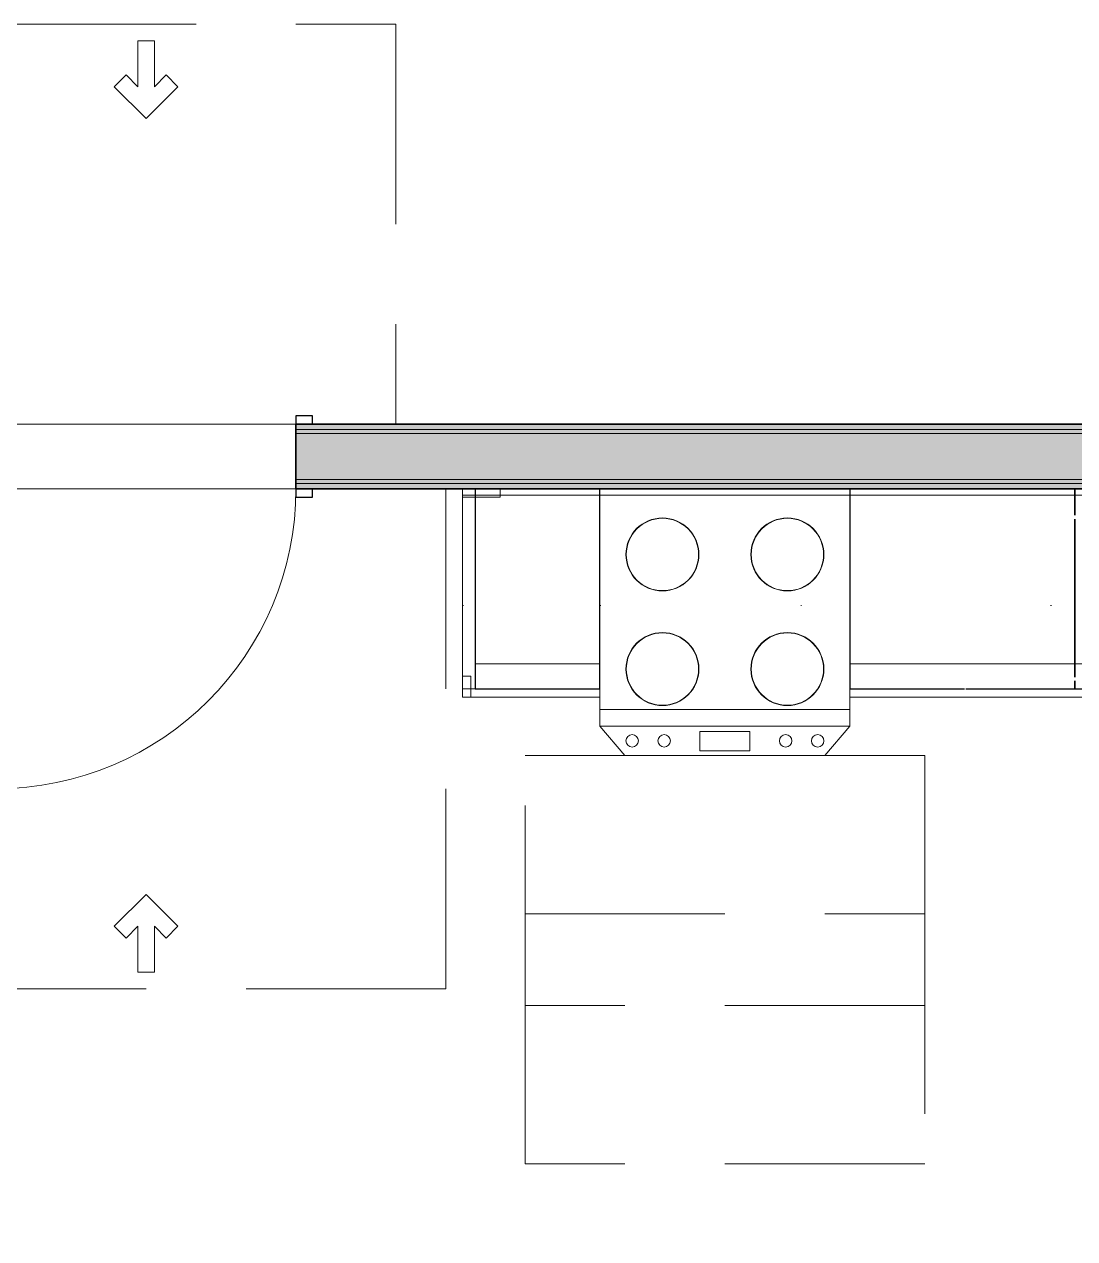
# Model space of a CAD drawing. Header units: inches. Extents: x 6 to 8416, y -388 to 6104.
# Drawn here: x 6586.5 to 6712.7, y 171.4 to 317.2 of the extents above; entities that cross this region are included whole.
import ezdxf

# ---------------------------------------------------------------- set-up
doc = ezdxf.new("R2010")
doc.units = ezdxf.units.IN
doc.header["$MEASUREMENT"] = 0
for name, pattern in [('Dash 1_16_', [48, 24, -24]), ('Dot 1_16_', [24, 0, -24]), ('Hidden 1_16_', [36, 24, -12])]:
    doc.linetypes.add(name, pattern=pattern)
for name, color, linetype, lineweight in [('A-DOOR', 31, 'Continuous', 18), ('A-DOOR-FRAM', 31, 'Continuous', 25), ('A-GENM', 13, 'Continuous', 18), ('A-ROOM', 32, 'Continuous', 13), ('A-WALL', 113, 'Continuous', 25), ('A-WALL-PATT', 111, 'Continuous', 35), ('I-WALL', 2, 'Continuous', 25), ('Q-CASE', 31, 'Continuous', 18), ('Q-SPCQ', 91, 'Continuous', 18)]:
    doc.layers.add(name, color=color, linetype=linetype, lineweight=lineweight)

# ---------------------------------------------------------------- blocks, each defined once
blk = doc.blocks.new('Single-Flush-ICC ADA-AM - 36_ x 84_-20  - _U-E _ UNIT ENTRY_-6489213-LEVEL 3 - PLAN Copy 1 Copy 1')
at = {"layer": 'A-DOOR'}
for p, q in [((16.25, 39.88), (18, 39.88)), ((16.25, 3.87), (16.25, 39.88)), ((18, 3.87), (18, 39.88)), ((16.25, 3.87), (18, 3.87))]:
    blk.add_line(p, q, dxfattribs=at)
at = {"layer": 'A-DOOR', "lineweight": 9}
blk.add_arc((18, 3.87), 36, 90, 180, dxfattribs=at)
at = {"layer": 'A-DOOR-FRAM'}
for p, q in [((-18, 4.87), (-20, 4.87)), ((-20, 4.87), (-20, 3.87)), ((-18, 3.87), (-18, 4.87)), ((20, 4.87), (18, 4.87)), ((18, 4.87), (18, 3.87)), ((20, 3.87), (20, 4.87)), ((-20, 3.87), (-18, 3.87)), ((18, 3.87), (20, 3.87)), ((-18, -3.88), (-20, -3.88)), ((-20, -3.88), (-20, -4.88)), ((-18, -4.88), (-18, -3.88)), ((20, -3.88), (18, -3.88)), ((18, -3.88), (18, -4.88)), ((20, -4.88), (20, -3.88)), ((-20, -4.88), (-18, -4.88)), ((18, -4.88), (20, -4.88))]:
    blk.add_line(p, q, dxfattribs=at)
blk = doc.blocks.new('GM Door Pull Clearance-ICC ADA-AM - GM Door Pull Clearance-ICC ADA-AM-3199160-LEVEL 3 - PLAN Copy 1 Copy 1')
at = {"layer": 'A-GENM', "linetype": 'Hidden 1_16_', "lineweight": 9}
for p, q in [((-36, 3.87), (-36, 63.88)), ((-36, 63.88), (18, 63.88)), ((18, 63.88), (18, 4.87)), ((-1, 61.87), (-1, 56.37)), ((-1, 61.87), (1, 61.87)), ((1, 61.87), (1, 56.37)), ((-2.41, 57.79), (-3.83, 56.37)), ((-1, 56.37), (-2.41, 57.79)), ((1, 56.37), (2.41, 57.79)), ((2.41, 57.79), (3.83, 56.37)), ((-3.83, 56.37), (0, 52.55)), ((3.83, 56.37), (0, 52.55)), ((18, 3.87), (-18, 3.87))]:
    blk.add_line(p, q, dxfattribs=at)
blk = doc.blocks.new('GM Door Push Clearance-ICC ADA-AM - GM Door Push Clearance-ICC ADA-AM-5890567-LEVEL 3 - PLAN Copy 1 Copy 1')
at = {"layer": 'A-GENM', "linetype": 'Hidden 1_16_', "lineweight": 9}
for p, q in [((-30, -51.88), (-30, -3.88)), ((-18, -3.88), (18, -3.88)), ((18, -4.88), (18, -51.88)), ((-3.83, -44.38), (0, -40.55)), ((3.83, -44.38), (0, -40.55)), ((-2.41, -45.79), (-3.83, -44.38)), ((-1, -44.38), (-2.41, -45.79)), ((-1, -49.88), (-1, -44.38)), ((1, -44.38), (2.41, -45.79)), ((1, -49.88), (1, -44.38)), ((2.41, -45.79), (3.83, -44.38)), ((1, -49.88), (-1, -49.88)), ((18, -51.88), (-30, -51.88))]:
    blk.add_line(p, q, dxfattribs=at)
blk = doc.blocks.new('GM KT - Type B_S3_revised- AM - Non-Recessed at Pantry - 30_-V1213-LEVEL 3 - PLAN Copy 1 Copy 1')
at = {"layer": 'A-GENM', "lineweight": 9}
for p, q in [((-19.5, 25), (-120, 25)), ((-120, 25), (-19.5, 25)), ((-19.5, 0.75), (-19.5, 25)), ((-19.5, 25), (-19.5, 0.75)), ((26, 25), (10.5, 25)), ((10.5, 25), (10.5, 0.75)), ((10.5, 0.75), (10.5, 25)), ((10.5, 25), (26, 25)), ((27, 25), (26, 25)), ((26, 25), (27, 25)), ((27, 22.5), (27, 25)), ((27, 25), (27, 22.5)), ((27, 1), (27, 22.5)), ((27, 22.5), (27, 1)), ((22.5, 0.75), (-58.5, 0.75)), ((-58.5, 0.75), (22.5, 0.75)), ((-19.5, 0), (-58.5, 0)), ((-19.5, 0), (-19.5, 0.75)), ((-19.5, 0.75), (-19.5, 0)), ((10.5, 0.75), (10.5, 0)), ((10.5, 0), (10.5, 0.75)), ((22.5, 0), (10.5, 0)), ((27, 0.75), (22.5, 0.75)), ((22.5, 0.75), (27, 0.75)), ((27, 0), (22.5, 0)), ((27, 0.75), (27, 1)), ((27, 1), (27, 0.75)), ((27, 0), (27, 0.75)), ((27, 0.75), (27, 0)), ((27, 0), (27, 0.75)), ((27, 0.75), (27, 0))]:
    blk.add_line(p, q, dxfattribs=at)
blk = doc.blocks.new('CW - LW - Filler - Toe Kick - AM - 1 1_2_ W x 24_ D x H-2244094-LEVEL 3 - PLAN Copy 1 Copy 1')
at = {"layer": 'Q-CASE', "lineweight": 9}
for p, q in [((18.24, 1), (18.24, 24)), ((18.24, 24), (18.24, 1)), ((18.74, 24), (18.24, 24)), ((18.24, 24), (18.74, 24)), ((18.24, 24), (18.74, 24)), ((18.24, 24), (18.74, 24)), ((19.74, 24), (18.74, 24)), ((18.74, 24), (19.74, 24)), ((18.74, 24), (19.74, 24)), ((18.74, 24), (19.74, 24)), ((19.74, 22.5), (19.74, 24)), ((19.74, 24), (19.74, 22.5)), ((19.74, 22.5), (19.74, 24)), ((19.74, 1), (19.74, 22.5)), ((19.74, 22.5), (19.74, 1)), ((19.74, 1), (19.74, 22.5)), ((18.24, 0.75), (18.24, 1)), ((18.24, 1), (18.24, 0.75)), ((18.24, 0), (18.24, 0.75)), ((18.24, 0.75), (18.24, 0)), ((19.74, 0), (18.24, 0)), ((18.24, 0), (19.74, 0)), ((18.24, 0), (19.74, 0)), ((19.74, 0.75), (19.74, 1)), ((19.74, 1), (19.74, 0.75)), ((19.74, 0.75), (19.74, 1)), ((19.74, 0), (19.74, 0.75)), ((19.74, 0.75), (19.74, 0)), ((19.74, 0), (19.74, 0.75))]:
    blk.add_line(p, q, dxfattribs=at)
blk = doc.blocks.new('CW - UP - Double Doors - AM - 30_ W x 14_ D x H-2223544-LEVEL 3 - PLAN Copy 1 Copy 1')
at = {"layer": 'Q-CASE', "linetype": 'Dot 1_16_', "lineweight": 9}
for p, q in [((18.74, 14), (-11.26, 14)), ((-11.26, 0), (18.74, 0))]:
    blk.add_line(p, q, dxfattribs=at)
blk = doc.blocks.new('CW - UP - Filler - AM - 1 1_2_ W x 14_ D x H-2223560-LEVEL 3 - PLAN Copy 1 Copy 1')
at = {"layer": 'Q-CASE', "linetype": 'Dot 1_16_', "lineweight": 9}
for p, q in [((18.99, 14), (17.49, 14)), ((18.99, 0), (18.99, 14)), ((17.49, 0), (18.99, 0))]:
    blk.add_line(p, q, dxfattribs=at)
blk = doc.blocks.new('z Nested-Range - z Nested-Range-V259-LEVEL 3 - PLAN Copy 1 Copy 1')
at = {"layer": 'Q-SPCQ'}
for p, q in [((-15, 0), (-15, -0.75)), ((-15, -0.75), (-15, 0)), ((-15, 0), (15, 0)), ((15, 0), (-15, 0)), ((-15, 0), (-15, -0.75)), ((-15, -0.75), (-15, 0)), ((-15, 0), (15, 0)), ((-15, -0.75), (-15, -28.5)), ((-15, -24), (-15, -0.75)), ((-15, -0.75), (-15, -24)), ((-15, -21), (-15, -0.75)), ((15, -0.75), (15, 0)), ((15, 0), (15, -0.75)), ((15, -0.75), (15, 0)), ((15, 0), (15, -0.75)), ((15, -28.5), (15, -0.75)), ((15, -0.75), (15, -24)), ((15, -24), (15, -0.75)), ((15, -0.75), (15, -21)), ((-15, -24), (-15, -21)), ((15, -21), (15, -24)), ((-15, -25), (-15, -24)), ((-15, -24), (-15, -25)), ((-15, -25), (-15, -24)), ((15, -24), (15, -25)), ((15, -25), (15, -24)), ((15, -24), (15, -25)), ((-15, -28.5), (-15, -25)), ((-15, -25), (-15, -26.5)), ((-15, -26.5), (-15, -25)), ((15, -25), (15, -28.5)), ((15, -26.5), (15, -25)), ((15, -25), (15, -26.5)), ((-15, -26.5), (15, -26.5)), ((15, -26.5), (-15, -26.5)), ((15, -28.5), (-15, -28.5)), ((-15, -28.5), (15, -28.5)), ((-15, -28.5), (-12, -32)), ((-12, -32), (-15, -28.5)), ((-15, -28.5), (15, -28.5)), ((15, -28.5), (-15, -28.5)), ((12, -32), (15, -28.5)), ((15, -28.5), (12, -32)), ((-12, -32), (12, -32))]:
    blk.add_line(p, q, dxfattribs=at)
at = {"layer": 'Q-SPCQ', "lineweight": 9}
for p, q in [((-3, -29.14), (-3, -31.43)), ((3, -29.14), (-3, -29.14)), ((3, -31.43), (3, -29.14)), ((-3, -31.43), (3, -31.43))]:
    blk.add_line(p, q, dxfattribs=at)
for centre in [(-11.14, -30.25), (-7.29, -30.25), (7.29, -30.25), (11.14, -30.25)]:
    blk.add_circle(centre, 0.75, dxfattribs=at)
for centre, radius, start, end in [((-7.5, -7.88), 4.38, 360, 180), ((-7.5, -7.88), 4.37, 0, 180), ((-7.5, -7.88), 4.34, 0, 180), ((-7.5, -7.88), 4.34, 0, 180), ((7.5, -7.88), 4.38, 360, 180), ((7.5, -7.88), 4.37, 0, 180), ((7.5, -7.88), 4.34, 0, 180), ((7.5, -7.88), 4.34, 0, 180), ((-7.5, -7.88), 4.38, 180, 360), ((-7.5, -7.88), 4.37, 180, 360), ((-7.5, -7.88), 4.34, 180, 360), ((-7.5, -7.88), 4.34, 180, 360), ((7.5, -7.88), 4.38, 180, 360), ((7.5, -7.88), 4.37, 180, 360), ((7.5, -7.88), 4.34, 180, 360), ((7.5, -7.88), 4.34, 180, 360), ((-7.5, -21.63), 4.38, 360, 180), ((-7.5, -21.63), 4.37, 0, 180), ((-7.5, -21.63), 4.34, 0, 180), ((-7.5, -21.63), 4.34, 0, 180), ((7.5, -21.63), 4.38, 360, 180), ((7.5, -21.63), 4.37, 0, 180), ((7.5, -21.63), 4.34, 0, 180), ((7.5, -21.63), 4.34, 0, 180), ((-7.5, -21.63), 4.38, 180, 360), ((-7.5, -21.63), 4.37, 180, 360), ((-7.5, -21.63), 4.34, 180, 360), ((-7.5, -21.63), 4.34, 180, 360), ((7.5, -21.63), 4.38, 180, 360), ((7.5, -21.63), 4.37, 180, 360), ((7.5, -21.63), 4.34, 180, 360), ((7.5, -21.63), 4.34, 180, 360)]:
    blk.add_arc(centre, radius, start, end, dxfattribs=at)
blk = doc.blocks.new('z Nested-Clearance-Rectangle-AM - Clearance-1978794-LEVEL 3 - PLAN Copy 1 Copy 1')
at = {"layer": 'A-GENM', "linetype": 'Hidden 1_16_', "lineweight": 9}
for p, q in [((-15, -48), (-15, 0)), ((-15, 0), (15, 0)), ((15, 0), (15, -48)), ((15, -48), (-15, -48))]:
    blk.add_line(p, q, dxfattribs=at)
blk = doc.blocks.new('CW - LW - Single Door _ Drawer - AM - 15_ W x 24_ D x H - 6_ Top Drawer-2245566-LEVEL 3 - PLAN Copy 1 Copy 1')
at = {"layer": 'Q-CASE', "lineweight": 9}
for p, q in [((3.74, 0.75), (3.74, 24)), ((3.74, 24), (3.74, 0.75)), ((3.74, 24), (18.74, 24)), ((3.74, 24), (18.74, 24)), ((3.74, 24), (18.74, 24)), ((18.74, 1), (18.74, 24)), ((18.74, 24), (18.74, 1)), ((3.74, 0.75), (3.74, 21)), ((3.74, 21), (3.74, 0.75)), ((3.74, 21), (18.74, 21)), ((3.74, 21), (18.74, 21)), ((18.74, 1), (18.74, 21)), ((18.74, 21), (18.74, 1)), ((3.74, 0), (3.74, 0.75)), ((3.74, 0.75), (3.74, 0)), ((3.74, 0), (3.74, 0.75)), ((3.74, 0.75), (3.74, 0)), ((15.74, 0), (3.74, 0)), ((3.74, 0), (15.74, 0)), ((18.74, 0), (15.74, 0)), ((15.74, 0), (18.74, 0)), ((18.74, 0.75), (18.74, 1)), ((18.74, 1), (18.74, 0.75)), ((18.74, 0.75), (18.74, 1)), ((18.74, 1), (18.74, 0.75)), ((18.74, 0), (18.74, 0.75)), ((18.74, 0.75), (18.74, 0)), ((18.74, 0), (18.74, 0.75)), ((18.74, 0.75), (18.74, 0)), ((15.74, 0), (3.74, 0)), ((3.74, 0), (15.74, 0)), ((18.74, 0), (15.74, 0)), ((15.74, 0), (18.74, 0))]:
    blk.add_line(p, q, dxfattribs=at)
at = {"layer": 'Q-CASE', "lineweight": 25}
for p, q in [((18.74, 24), (3.74, 24)), ((3.74, 24), (3.74, 0.75)), ((18.74, 1), (18.74, 24)), ((3.74, 0.75), (3.74, 0)), ((3.74, 0), (15.74, 0)), ((15.74, 0), (18.74, 0)), ((18.74, 0.75), (18.74, 1)), ((18.74, 0), (18.74, 0.75))]:
    blk.add_line(p, q, dxfattribs=at)
blk = doc.blocks.new('CW - LW - 4 Drawers - AM - 15_ W x 24_ D x H - 6_ Top Drawer-V1214-LEVEL 3 - PLAN Copy 1 Copy 1')
at = {"layer": 'Q-CASE', "lineweight": 9}
for p, q in [((-21.76, 21.98), (-21.76, 24)), ((-21.76, 24), (-21.76, 21.98)), ((-21.76, 24), (-6.76, 24)), ((-21.76, 24), (-6.76, 24)), ((-21.76, 24), (-6.76, 24)), ((-6.76, 23.06), (-6.76, 24)), ((-6.76, 24), (-6.76, 23.06)), ((-6.76, 3.66), (-6.76, 22.61)), ((-6.76, 22.61), (-6.76, 3.66)), ((-21.76, 5.69), (-21.76, 21.28)), ((-21.76, 21.28), (-21.76, 5.69)), ((-21.76, 5.69), (-21.76, 21)), ((-21.76, 21), (-21.76, 5.69)), ((-21.76, 21), (-6.76, 21)), ((-21.76, 21), (-6.76, 21)), ((-6.76, 3.66), (-6.76, 21)), ((-6.76, 21), (-6.76, 3.66)), ((-21.76, 1), (-21.76, 4.95)), ((-21.76, 4.95), (-21.76, 1)), ((-21.76, 1), (-21.76, 4.95)), ((-21.76, 4.95), (-21.76, 1)), ((-6.76, 0.75), (-6.76, 3.18)), ((-6.76, 3.18), (-6.76, 0.75)), ((-6.76, 0.75), (-6.76, 3.18)), ((-6.76, 3.18), (-6.76, 0.75)), ((-21.76, 0.75), (-21.76, 1)), ((-21.76, 1), (-21.76, 0.75)), ((-21.76, 0.75), (-21.76, 1)), ((-21.76, 1), (-21.76, 0.75)), ((-21.76, 0), (-21.76, 0.75)), ((-21.76, 0.75), (-21.76, 0)), ((-21.76, 0), (-21.76, 0.75)), ((-21.76, 0.75), (-21.76, 0)), ((-18.76, 0), (-21.76, 0)), ((-21.76, 0), (-18.76, 0)), ((-6.76, 0), (-18.76, 0)), ((-18.76, 0), (-6.76, 0)), ((-6.76, 0), (-6.76, 0.75)), ((-6.76, 0.75), (-6.76, 0)), ((-6.76, 0), (-6.76, 0.75)), ((-6.76, 0.75), (-6.76, 0)), ((-18.76, 0), (-21.76, 0)), ((-21.76, 0), (-18.76, 0)), ((-6.76, 0), (-18.76, 0)), ((-18.76, 0), (-6.76, 0))]:
    blk.add_line(p, q, dxfattribs=at)
at = {"layer": 'Q-CASE', "lineweight": 25}
for p, q in [((-6.76, 24), (-21.76, 24)), ((-21.76, 24), (-21.76, 21.98)), ((-6.76, 23.06), (-6.76, 24)), ((-6.76, 3.66), (-6.76, 22.61)), ((-21.76, 21.28), (-21.76, 5.69)), ((-21.76, 4.95), (-21.76, 1)), ((-6.76, 0.75), (-6.76, 3.18)), ((-21.76, 1), (-21.76, 0.75)), ((-21.76, 0.75), (-21.76, 0)), ((-21.76, 0), (-18.76, 0)), ((-18.76, 0), (-6.76, 0)), ((-6.76, 0), (-6.76, 0.75))]:
    blk.add_line(p, q, dxfattribs=at)
blk = doc.blocks.new('CW - UP - Single Door - AM - 15_ W x 14_ D x H-5099629-LEVEL 3 - PLAN Copy 1 Copy 1')
at = {"layer": 'Q-CASE', "linetype": 'Dot 1_16_', "lineweight": 9}
for p, q in [((18.74, 14), (3.74, 14)), ((3.74, 0), (18.74, 0))]:
    blk.add_line(p, q, dxfattribs=at)
blk = doc.blocks.new('CW - UP - Single Door - AM - 15_ W x 14_ D x H-5098749-LEVEL 3 - PLAN Copy 1 Copy 1')
at = {"layer": 'Q-CASE', "linetype": 'Dot 1_16_', "lineweight": 9}
for p, q in [((18.74, 14), (3.74, 14)), ((3.74, 0), (18.74, 0))]:
    blk.add_line(p, q, dxfattribs=at)
blk = doc.blocks.new('GM Outlet Zone-AM - GM Outlet Zone-AM-V1217-LEVEL 3 - PLAN Copy 1 Copy 1')
at = {"layer": 'A-GENM', "linetype": 'Dash 1_16_', "lineweight": 9}
for p, q in [((-2.25, 1), (2.25, 1)), ((2.25, 1), (-2.25, 1)), ((-2.25, 0.75), (-2.25, 1)), ((-2.25, 1), (-2.25, 0)), ((-2.25, 0), (-2.25, 0.75)), ((2.25, 1), (2.25, 0.75)), ((2.25, 1), (2.25, 0)), ((2.25, 0.75), (2.25, 0))]:
    blk.add_line(p, q, dxfattribs=at)
blk = doc.blocks.new('GM Outlet Zone-AM - GM Outlet Zone-AM-V1222-LEVEL 3 - PLAN Copy 1 Copy 1')
at = {"layer": 'A-GENM', "linetype": 'Dash 1_16_', "lineweight": 9}
for p, q in [((-1.25, 1), (1.25, 1)), ((1.25, 1), (-1.25, 1)), ((-1.25, 0), (-1.25, 1)), ((-1.25, 1), (-1.25, 0)), ((-1.25, 0), (1.25, 0)), ((1.25, 0), (-1.25, 0)), ((1.25, 1), (1.25, 0)), ((1.25, 1), (1.25, 0))]:
    blk.add_line(p, q, dxfattribs=at)
blk = doc.blocks.new('CW - UP - Double Doors - AM - 27_ W x 14_ D x H-13781983-LEVEL 3 - PLAN Copy 1 Copy 1')
at = {"layer": 'Q-CASE', "linetype": 'Dot 1_16_', "lineweight": 9}
for p, q in [((18.74, 14), (-8.26, 14)), ((-8.26, 0), (18.74, 0))]:
    blk.add_line(p, q, dxfattribs=at)
blk = doc.blocks.new('CW - LW - Double Doors _ Single Drawer - AM - 27_ W x 24_ D x H - 6_ Top Drawer-V1164-LEVEL 3 - PLAN Copy 1 Copy 1')
at = {"layer": 'Q-CASE', "lineweight": 9}
for p, q in [((-8.26, 23.06), (-8.26, 24)), ((-8.26, 24), (-8.26, 23.06)), ((-8.26, 24), (4.81, 24)), ((-8.26, 24), (4.81, 24)), ((-8.26, 24), (4.81, 24)), ((4.97, 24), (18.74, 24)), ((4.97, 24), (18.74, 24)), ((4.97, 24), (18.74, 24)), ((18.74, 0.75), (18.74, 24)), ((18.74, 24), (18.74, 0.75)), ((-8.26, 3.66), (-8.26, 22.61)), ((-8.26, 22.61), (-8.26, 3.66)), ((-8.26, 3.66), (-8.26, 21)), ((-8.26, 21), (-8.26, 3.66)), ((-8.26, 21), (18.74, 21)), ((-8.26, 21), (18.74, 21)), ((18.74, 0.75), (18.74, 21)), ((18.74, 21), (18.74, 0.75)), ((-8.26, 0.75), (-8.26, 3.18)), ((-8.26, 3.18), (-8.26, 0.75)), ((-8.26, 0.75), (-8.26, 3.18)), ((-8.26, 3.18), (-8.26, 0.75)), ((-8.26, 0), (-8.26, 0.75)), ((-8.26, 0.75), (-8.26, 0)), ((-8.26, 0), (-8.26, 0.75)), ((-8.26, 0.75), (-8.26, 0)), ((18.74, 0), (18.74, 0.75)), ((18.74, 0.75), (18.74, 0)), ((18.74, 0), (18.74, 0.75)), ((18.74, 0.75), (18.74, 0)), ((18.74, 0), (-8.26, 0)), ((-8.26, 0), (18.74, 0)), ((18.74, 0), (-8.26, 0)), ((-8.26, 0), (18.74, 0))]:
    blk.add_line(p, q, dxfattribs=at)
at = {"layer": 'Q-CASE', "lineweight": 25}
for p, q in [((-8.26, 24), (-8.26, 23.06)), ((4.81, 24), (-8.26, 24)), ((18.74, 24), (4.97, 24)), ((18.74, 0.75), (18.74, 24)), ((-8.26, 22.61), (-8.26, 3.66)), ((-8.26, 3.18), (-8.26, 0.75)), ((-8.26, 0.75), (-8.26, 0)), ((-8.26, 0), (18.74, 0)), ((18.74, 0), (18.74, 0.75))]:
    blk.add_line(p, q, dxfattribs=at)

msp = doc.modelspace()

# ---------------------------------------------------------------- hatches: boundary and pattern name
at = {"layer": 'A-WALL-PATT', "lineweight": 25}
h = msp.add_hatch(color=10, dxfattribs=at)
h.paths.add_polyline_path([(6974.19053685, 268.56077679), (7029.16533733, 268.56077679), (7029.16533733, 269.18577679), (6619.16533733, 269.18577679), (6619.16533733, 268.56077679), (6957.31928685, 268.56077679)])
h.paths.add_polyline_path([(7069.79033733, 268.56077679), (7069.79033733, 269.18577679), (7065.16533733, 269.18577679), (7065.16533733, 268.56077679), (7069.16533733, 268.56077679)])
h.paths.add_polyline_path([(6578.54033733, 268.56077679), (6583.16533733, 268.56077679), (6583.16533733, 269.18577679), (6578.54033733, 269.18577679)])
at = {"layer": 'A-WALL-PATT'}
h = msp.add_hatch(color=10, dxfattribs=at)
h.paths.add_polyline_path([(7069.79033733, 262.06077679), (7069.79033733, 262.56077679), (7065.16533733, 262.56077679), (7065.16533733, 262.06077679), (7069.16533733, 262.06077679)])
h.paths.add_polyline_path([(7029.16533733, 262.06077679), (7029.16533733, 262.56077679), (6971.29033733, 262.56077679), (6971.29033733, 262.06077679), (6974.19053685, 262.06077679)])
h.paths.add_polyline_path([(6957.31928685, 262.06077679), (6958.79033733, 262.22543581), (6958.79033733, 262.56077679), (6619.16533733, 262.56077679), (6619.16533733, 262.06077679), (6940.44803685, 262.06077679)])
h.paths.add_polyline_path([(6583.16533733, 262.06077679), (6583.16533733, 262.56077679), (6578.54033733, 262.56077679), (6578.54033733, 262.06077679), (6579.16533733, 262.06077679)])
h = msp.add_hatch(color=10, dxfattribs=at)
h.paths.add_polyline_path([(7029.16533733, 261.43577679), (7029.16533733, 262.06077679), (6971.91533733, 262.06077679), (6971.91533733, 261.43577679), (6974.19053685, 261.43577679)])
h.paths.add_polyline_path([(7069.16533733, 261.43577679), (7069.16533733, 262.06077679), (7065.16533733, 262.06077679), (7065.16533733, 261.43577679)])
h.paths.add_polyline_path([(6856.09178685, 261.43577679), (6958.16533733, 261.43577679), (6958.16533733, 262.06077679), (6619.16533733, 262.06077679), (6619.16533733, 261.43577679), (6839.22053685, 261.43577679)])
h.paths.add_polyline_path([(6579.16533733, 261.43577679), (6583.16533733, 261.43577679), (6583.16533733, 262.06077679), (6579.16533733, 262.06077679)])
at = {"layer": 'I-WALL'}
h = msp.add_hatch(color=10, dxfattribs=at)
h.paths.add_polyline_path([(7029.16533733, 268.06077679), (7029.16533733, 268.56077679), (6619.16533733, 268.56077679), (6619.16533733, 268.06077679), (6974.19053685, 268.06077679)])
h.paths.add_polyline_path([(7070.41533733, 268.06077679), (7070.41533733, 268.56077679), (7065.16533733, 268.56077679), (7065.16533733, 268.06077679), (7069.16533733, 268.06077679)])
h.paths.add_polyline_path([(6577.91533733, 268.06077679), (6583.16533733, 268.06077679), (6583.16533733, 268.56077679), (6577.91533733, 268.56077679)])
h = msp.add_hatch(color=10, dxfattribs=at)
h.paths.add_polyline_path([(6923.57678685, 262.56077679), (7029.16533733, 262.56077679), (7029.16533733, 268.06077679), (6619.16533733, 268.06077679), (6619.16533733, 262.56077679), (6906.70553685, 262.56077679)])
h.paths.add_polyline_path([(7070.41533733, 262.56077679), (7070.41533733, 268.06077679), (7065.16533733, 268.06077679), (7065.16533733, 262.56077679), (7069.79033733, 262.56077679)])
h.paths.add_polyline_path([(6583.16533733, 262.56077679), (6583.16533733, 268.06077679), (6577.91533733, 267.93577679), (6577.91533733, 262.56077679), (6579.16533733, 262.56077679)])

# ---------------------------------------------------------------- linework, layer by layer
at = {"layer": 'A-ROOM', "lineweight": 9, "flags": 128}
for points in [[(5393.42419122, 269.18577679), (5491.85253134, 269.18577679), (5491.91533733, 269.18577679), (5494.91533733, 269.18577679), (5544.16533733, 269.18577679), (5932.04033733, 269.18577679), (5937.92419122, 269.18577679), (5937.97814332, 269.18577679), (5994.01633733, 269.18577679), (6006.06433733, 269.18577679), (6351.91533733, 269.18577679), (6422.41533733, 269.18577679), (6523.85253134, 269.18577679), (6523.91533733, 269.18577679), (6526.91533733, 269.18577679), (6576.16533733, 269.18577679), (6965.04033733, 269.18577679), (7072.16533733, 269.18577679), (7092.66533733, 269.18577679), (7222.79033733, 269.18577679), (7344.04033733, 269.18577679)], [(6423.41533733, -23.18922321), (6960.16533733, -23.18922321), (6960.16533733, 88.18577679), (6960.16533733, 131.93577679), (6958.16533733, 131.93577679), (6958.16533733, 188.68577679), (6932.16533733, 188.68577679), (6932.16533733, 134.31077679), (6927.41533733, 134.31077679), (6927.41533733, 188.68577679), (6853.79033733, 188.68577679), (6853.79033733, 193.43577679), (6929.79033733, 193.43577679), (6958.16533733, 193.43577679), (6958.16533733, 261.43577679), (6579.16533733, 261.43577679)]]:
    msp.add_lwpolyline(points, dxfattribs=at)
at = {"layer": 'A-WALL', "lineweight": 9}
for p, q in [((6619.16533733, 268.56077679), (7029.16533733, 268.56077679)), ((6619.16533733, 268.06077679), (7029.16533733, 268.06077679)), ((6619.16533733, 262.56077679), (6958.79033733, 262.56077679)), ((6619.16533733, 262.06077679), (6958.79033733, 262.06077679))]:
    msp.add_line(p, q, dxfattribs=at)
at = {"layer": 'I-WALL', "lineweight": 35}
for p, q in [((7029.16533733, 269.18577679), (6619.16533733, 269.18577679)), ((6619.16533733, 269.18577679), (6619.16533733, 261.43577679)), ((6619.16533733, 261.43577679), (6958.16533733, 261.43577679))]:
    msp.add_line(p, q, dxfattribs=at)

# ---------------------------------------------------------------- block references
at = {"layer": 'A-DOOR', "rotation": 180}
msp.add_blockref('Single-Flush-ICC ADA-AM - 36_ x 84_-20  - _U-E _ UNIT ENTRY_-6489213-LEVEL 3 - PLAN Copy 1 Copy 1', (6601.16533733, 265.31077679), dxfattribs=at)
at = {"layer": 'A-GENM', "linetype": 'Hidden 1_16_', "lineweight": 9}
for name, p, rotation in [('GM Door Push Clearance-ICC ADA-AM - GM Door Push Clearance-ICC ADA-AM-5890567-LEVEL 3 - PLAN Copy 1 Copy 1', (6601.16533733, 265.31077679), 180), ('GM Door Pull Clearance-ICC ADA-AM - GM Door Pull Clearance-ICC ADA-AM-3199160-LEVEL 3 - PLAN Copy 1 Copy 1', (6601.16533733, 265.31077679), 180), ('z Nested-Clearance-Rectangle-AM - Clearance-1978794-LEVEL 3 - PLAN Copy 1 Copy 1', (6646.66533733, 214.43577679), 90.00000000000696), ('z Nested-Clearance-Rectangle-AM - Clearance-1978794-LEVEL 3 - PLAN Copy 1 Copy 1', (6646.66533733, 195.43577679), 90.00000000000696)]:
    msp.add_blockref(name, p, dxfattribs=dict(at, rotation=rotation))
at = {"layer": 'A-GENM', "lineweight": 9, "rotation": 180}
msp.add_blockref('GM KT - Type B_S3_revised- AM - Non-Recessed at Pantry - 30_-V1213-LEVEL 3 - PLAN Copy 1 Copy 1', (6666.16533733, 261.43577679), dxfattribs=at)
at = {"layer": 'A-GENM'}
for name, p, rotation in [('GM Outlet Zone-AM - GM Outlet Zone-AM-V1217-LEVEL 3 - PLAN Copy 1 Copy 1', (6641.41533733, 261.43577679), 180), ('GM Outlet Zone-AM - GM Outlet Zone-AM-V1222-LEVEL 3 - PLAN Copy 1 Copy 1', (6639.16533733, 237.68577679), 270.000000000007)]:
    msp.add_blockref(name, p, dxfattribs=dict(at, rotation=rotation))
at = {"layer": 'Q-CASE', "rotation": 180}
for name, p in [('CW - LW - Filler - Toe Kick - AM - 1 1_2_ W x 24_ D x H-2244094-LEVEL 3 - PLAN Copy 1 Copy 1', (6658.90304225, 261.43577679)), ('CW - UP - Filler - AM - 1 1_2_ W x 14_ D x H-2223560-LEVEL 3 - PLAN Copy 1 Copy 1', (6658.15304225, 261.43577679)), ('CW - LW - Single Door _ Drawer - AM - 15_ W x 24_ D x H - 6_ Top Drawer-2245566-LEVEL 3 - PLAN Copy 1 Copy 1', (6659.40304225, 261.43577679)), ('CW - UP - Single Door - AM - 15_ W x 14_ D x H-5099629-LEVEL 3 - PLAN Copy 1 Copy 1', (6659.40304225, 261.43577679)), ('CW - UP - Double Doors - AM - 30_ W x 14_ D x H-2223544-LEVEL 3 - PLAN Copy 1 Copy 1', (6674.40304225, 261.43577679)), ('CW - UP - Double Doors - AM - 27_ W x 14_ D x H-13781983-LEVEL 3 - PLAN Copy 1 Copy 1', (6704.40304225, 261.43577679)), ('CW - LW - Double Doors _ Single Drawer - AM - 27_ W x 24_ D x H - 6_ Top Drawer-V1164-LEVEL 3 - PLAN Copy 1 Copy 1', (6704.40304225, 261.43577679)), ('CW - LW - 4 Drawers - AM - 15_ W x 24_ D x H - 6_ Top Drawer-V1214-LEVEL 3 - PLAN Copy 1 Copy 1', (6705.90304225, 261.43577679)), ('CW - UP - Single Door - AM - 15_ W x 14_ D x H-5098749-LEVEL 3 - PLAN Copy 1 Copy 1', (6731.40304225, 261.43577679))]:
    msp.add_blockref(name, p, dxfattribs=at)
at = {"layer": 'Q-SPCQ'}
msp.add_blockref('z Nested-Range - z Nested-Range-V259-LEVEL 3 - PLAN Copy 1 Copy 1', (6670.66533733, 261.43577679), dxfattribs=at)

doc.saveas('drawing.dxf')
